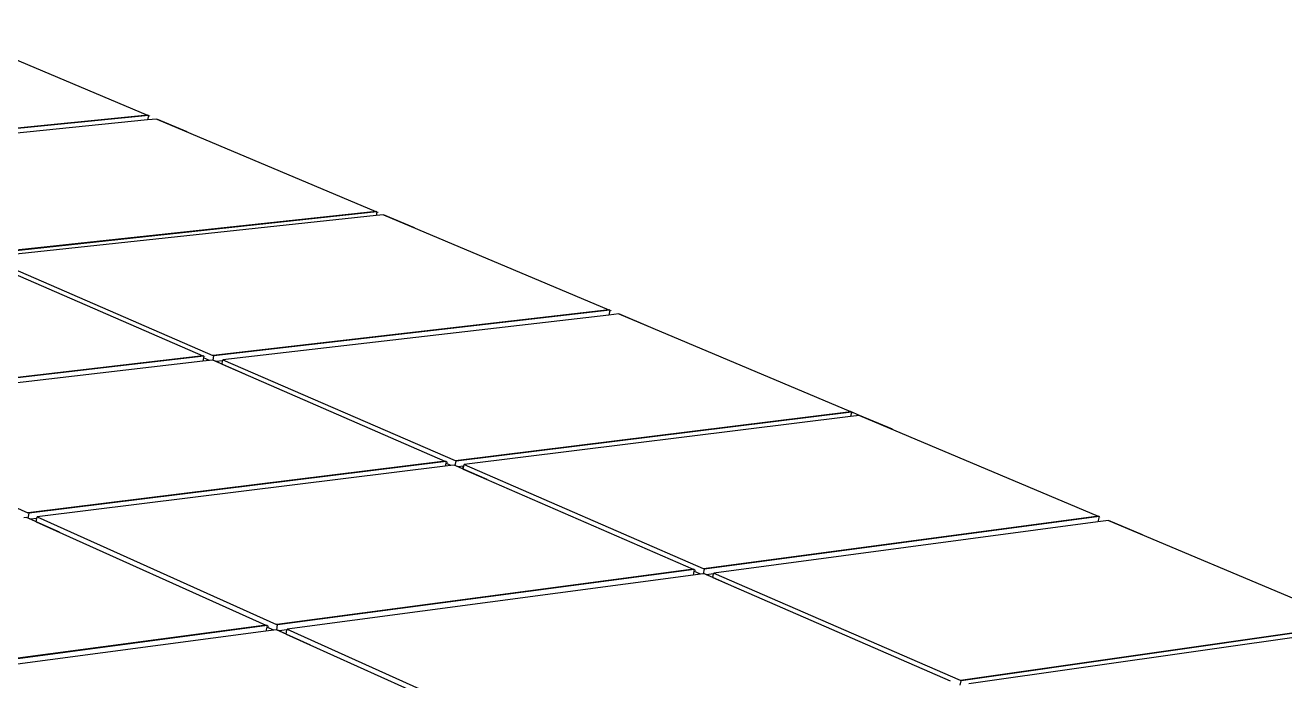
# Model space of a CAD drawing. Header units: inches. Extents: x -1925 to 2960, y -1726 to 1726.
# Drawn here: x 427.5 to 900.3, y 946.1 to 1192.3 of the extents above; entities that cross this region are included whole.
import ezdxf

# ---------------------------------------------------------------- set-up
doc = ezdxf.new("R2010")
doc.units = ezdxf.units.IN
doc.header["$MEASUREMENT"] = 0

msp = doc.modelspace()

# ---------------------------------------------------------------- linework, layer by layer
for p, q in [((393.39, 1192.28), (473.4, 1158.52)), ((473.52, 1158.47), (324.79, 1143.6)), ((473.4, 1158.52), (473.43, 1158.5)), ((473.43, 1158.5), (473.52, 1158.47)), ((473.52, 1158.47), (473.52, 1158.47)), ((473.52, 1158.47), (473.77, 1158.36)), ((473.77, 1158.36), (325.04, 1143.49)), ((473.45, 1156.69), (328.19, 1142.13)), ((473.77, 1158.36), (473.45, 1156.69)), ((476.91, 1157.03), (473.45, 1156.69)), ((473.77, 1158.36), (473.88, 1158.31)), ((474.16, 1158.19), (474.25, 1158.16)), ((476.91, 1157.03), (559.16, 1122.33)), ((476.92, 1157.03), (476.91, 1157.03)), ((488.26, 1152.24), (476.92, 1157.03)), ((559.28, 1122.27), (410.59, 1106.29)), ((559.54, 1122.17), (410.84, 1106.17)), ((559.27, 1120.82), (413.33, 1105.09)), ((559.16, 1122.33), (559.19, 1122.31)), ((559.19, 1122.31), (559.28, 1122.27)), ((559.54, 1122.17), (559.27, 1120.82)), ((562.02, 1121.12), (559.27, 1120.82)), ((559.28, 1122.27), (559.28, 1122.28)), ((559.28, 1122.28), (559.54, 1122.17)), ((559.54, 1122.17), (559.66, 1122.12)), ((559.94, 1122), (560.04, 1121.96)), ((562.02, 1121.12), (646.58, 1085.43)), ((562.03, 1121.12), (562.02, 1121.12)), ((573.69, 1116.19), (562.03, 1121.12)), ((413.03, 1103.46), (494.22, 1068.12)), ((413.33, 1105.09), (497.98, 1068.27)), ((646.7, 1085.38), (498.11, 1068.22)), ((646.97, 1085.27), (498.37, 1068.1)), ((646.59, 1083.44), (501.71, 1066.65)), ((646.58, 1085.43), (646.61, 1085.42)), ((646.97, 1085.27), (646.59, 1083.44)), ((650.3, 1083.87), (646.59, 1083.44)), ((646.61, 1085.42), (646.7, 1085.38)), ((646.7, 1085.38), (646.7, 1085.38)), ((646.7, 1085.38), (646.97, 1085.27)), ((646.97, 1085.27), (647.09, 1085.22)), ((647.39, 1085.09), (647.48, 1085.05)), ((650.3, 1083.87), (737.28, 1047.16)), ((650.3, 1083.87), (650.3, 1083.87)), ((662.29, 1078.8), (650.3, 1083.87)), ((494.34, 1068.07), (337.76, 1049.99)), ((494.61, 1067.95), (338.03, 1049.87)), ((494.25, 1066.07), (341.36, 1048.37)), ((494.22, 1068.12), (494.25, 1068.11)), ((494.25, 1068.11), (494.34, 1068.07)), ((494.49, 1067.32), (494.25, 1066.07)), ((496.7, 1066.36), (494.25, 1066.07)), ((494.34, 1068.07), (494.34, 1068.07)), ((494.34, 1068.07), (494.61, 1067.95)), ((494.61, 1067.95), (494.49, 1067.32)), ((496.7, 1066.36), (494.49, 1067.32)), ((494.61, 1067.95), (494.73, 1067.9)), ((495.03, 1067.77), (495.12, 1067.73)), ((497.94, 1066.5), (496.7, 1066.36)), ((498.05, 1066.45), (497.94, 1066.5)), ((497.94, 1066.5), (497.94, 1066.5)), ((509.95, 1061.27), (497.94, 1066.5)), ((498.11, 1068.22), (497.98, 1068.27)), ((498.05, 1066.45), (498.37, 1068.1)), ((499.17, 1065.96), (498.05, 1066.45)), ((498.37, 1068.1), (498.11, 1068.22)), ((501.63, 1066.25), (499.17, 1065.96)), ((501.39, 1065), (499.17, 1065.96)), ((501.39, 1065), (501.63, 1066.25)), ((501.39, 1065), (585.07, 1028.58)), ((501.63, 1066.25), (501.71, 1066.65)), ((501.71, 1066.65), (588.85, 1028.75)), ((341.36, 1048.37), (428.55, 1009.17)), ((737.41, 1047.11), (588.98, 1028.69)), ((737.68, 1046.99), (589.25, 1028.57)), ((737.32, 1045.29), (592.3, 1027.26)), ((740.72, 1045.72), (737.29, 1047.16)), ((737.31, 1047.15), (737.41, 1047.11)), ((737.68, 1046.99), (737.32, 1045.29)), ((740.72, 1045.72), (737.32, 1045.29)), ((737.41, 1047.11), (737.41, 1047.11)), ((737.41, 1047.11), (737.68, 1046.99)), ((737.68, 1046.99), (737.81, 1046.94)), ((738.11, 1046.81), (738.21, 1046.77)), ((740.72, 1045.72), (830.22, 1007.94)), ((740.72, 1045.72), (740.72, 1045.72)), ((753.06, 1040.51), (740.72, 1045.72)), ((585.2, 1028.52), (428.68, 1009.11)), ((585.47, 1028.4), (428.95, 1008.99)), ((585.13, 1026.66), (432, 1007.63)), ((585.07, 1028.58), (585.1, 1028.56)), ((585.1, 1028.56), (585.2, 1028.52)), ((585.35, 1027.77), (585.13, 1026.66)), ((587.27, 1026.93), (585.13, 1026.66)), ((585.2, 1028.52), (585.2, 1028.52)), ((585.2, 1028.52), (585.47, 1028.4)), ((585.47, 1028.4), (585.35, 1027.77)), ((587.27, 1026.93), (585.35, 1027.77)), ((585.47, 1028.4), (585.6, 1028.35)), ((585.91, 1028.21), (586, 1028.17)), ((588.52, 1027.08), (587.27, 1026.93)), ((588.92, 1026.91), (588.52, 1027.08)), ((588.52, 1027.08), (588.52, 1027.08)), ((600.89, 1021.7), (588.52, 1027.08)), ((588.98, 1028.69), (588.85, 1028.75)), ((588.92, 1026.91), (589.25, 1028.57)), ((590.04, 1026.42), (588.92, 1026.91)), ((589.25, 1028.57), (588.98, 1028.69)), ((591.89, 1026.65), (590.04, 1026.42)), ((591.82, 1025.65), (590.04, 1026.42)), ((591.82, 1025.65), (591.89, 1026.65)), ((592.18, 1026.69), (591.89, 1026.65)), ((591.96, 1025.59), (592.18, 1026.69)), ((592.18, 1026.69), (592.3, 1027.26)), ((592.3, 1027.26), (682.04, 988.23)), ((591.96, 1025.59), (591.82, 1025.65)), ((591.96, 1025.59), (678.25, 988.03)), ((428.04, 1007.44), (426.98, 1007.31)), ((428.61, 1007.18), (428.04, 1007.44)), ((428.04, 1007.44), (428.04, 1007.44)), ((440.42, 1001.87), (428.04, 1007.44)), ((428.68, 1009.11), (428.55, 1009.17)), ((428.61, 1007.18), (428.95, 1008.99)), ((429.56, 1006.75), (428.61, 1007.18)), ((428.95, 1008.99), (428.68, 1009.11)), ((431.89, 1007.04), (432, 1007.63)), ((432, 1007.63), (521.85, 967.23)), ((830.36, 1007.89), (682.17, 988.17)), ((830.64, 1007.77), (682.45, 988.05)), ((830.64, 1007.77), (830.19, 1005.75)), ((830.22, 1007.94), (830.26, 1007.93)), ((830.26, 1007.93), (830.36, 1007.89)), ((830.36, 1007.89), (830.36, 1007.89)), ((830.36, 1007.89), (830.64, 1007.77)), ((830.64, 1007.77), (830.77, 1007.71)), ((831.08, 1007.58), (831.18, 1007.54)), ((431.89, 1007.04), (429.56, 1006.75)), ((431.66, 1005.81), (429.56, 1006.75)), ((431.66, 1005.81), (431.89, 1007.04)), ((431.66, 1005.81), (517.88, 967.02)), ((830.19, 1005.75), (685.99, 986.51)), ((834.16, 1006.28), (830.19, 1005.75)), ((834.16, 1006.28), (926.32, 967.39)), ((834.16, 1006.28), (834.16, 1006.28)), ((846.87, 1000.92), (834.16, 1006.28)), ((682.17, 988.17), (682.04, 988.23)), ((678.38, 987.97), (521.99, 967.17)), ((678.66, 987.85), (522.27, 967.04)), ((678.23, 985.78), (525.81, 965.45)), ((678.53, 987.21), (678.23, 985.78)), ((680.96, 986.15), (678.23, 985.78)), ((678.28, 988.02), (678.38, 987.97)), ((678.38, 987.97), (678.38, 987.97)), ((678.38, 987.97), (678.66, 987.85)), ((678.66, 987.85), (678.53, 987.21)), ((680.96, 986.15), (678.53, 987.21)), ((678.66, 987.85), (678.79, 987.79)), ((679.11, 987.66), (679.21, 987.61)), ((682.08, 986.3), (680.96, 986.15)), ((682.08, 986.3), (682.45, 988.05)), ((682.2, 986.31), (682.08, 986.3)), ((682.45, 988.05), (682.17, 988.17)), ((683.2, 985.88), (682.2, 986.31)), ((682.2, 986.31), (682.2, 986.31)), ((694.94, 980.77), (682.2, 986.31)), ((685.93, 986.24), (683.2, 985.88)), ((685.63, 984.82), (683.2, 985.88)), ((685.63, 984.82), (685.93, 986.24)), ((685.63, 984.82), (774.65, 946.07)), ((685.93, 986.24), (685.99, 986.51)), ((685.99, 986.51), (778.45, 946.29)), ((518.01, 966.96), (352.71, 944.98)), ((518.29, 966.83), (352.99, 944.85)), ((517.88, 964.71), (356.53, 943.2)), ((517.88, 967.02), (517.91, 967)), ((518.18, 966.27), (517.88, 964.71)), ((520.79, 965.1), (517.88, 964.71)), ((517.91, 967), (518.01, 966.96)), ((518.01, 966.96), (518.01, 966.96)), ((518.01, 966.96), (518.29, 966.83)), ((518.29, 966.83), (518.18, 966.27)), ((520.79, 965.1), (518.18, 966.27)), ((518.29, 966.83), (518.43, 966.77)), ((518.74, 966.63), (518.84, 966.59)), ((521.83, 965.24), (520.79, 965.1)), ((521.91, 965.21), (521.83, 965.24)), ((521.84, 965.24), (521.83, 965.24)), ((534.6, 959.5), (521.84, 965.24)), ((521.99, 967.17), (521.85, 967.23)), ((521.91, 965.21), (522.27, 967.04)), ((522.84, 964.79), (521.91, 965.21)), ((522.27, 967.04), (521.99, 967.17)), ((525.75, 965.18), (522.84, 964.79)), ((525.45, 963.61), (522.84, 964.79)), ((525.45, 963.61), (525.75, 965.18)), ((525.75, 965.18), (525.81, 965.45)), ((525.81, 965.45), (618.47, 923.79)), ((926.45, 967.34), (778.59, 946.23)), ((926.74, 967.21), (778.88, 946.1)), ((926.37, 965.58), (781.68, 944.89)), ((525.45, 963.61), (614.48, 923.55)), ((778.59, 946.23), (778.45, 946.29)), ((778.51, 944.39), (778.88, 946.1)), ((778.88, 946.1), (778.59, 946.23))]:
    msp.add_line(p, q)

doc.saveas('drawing.dxf')
